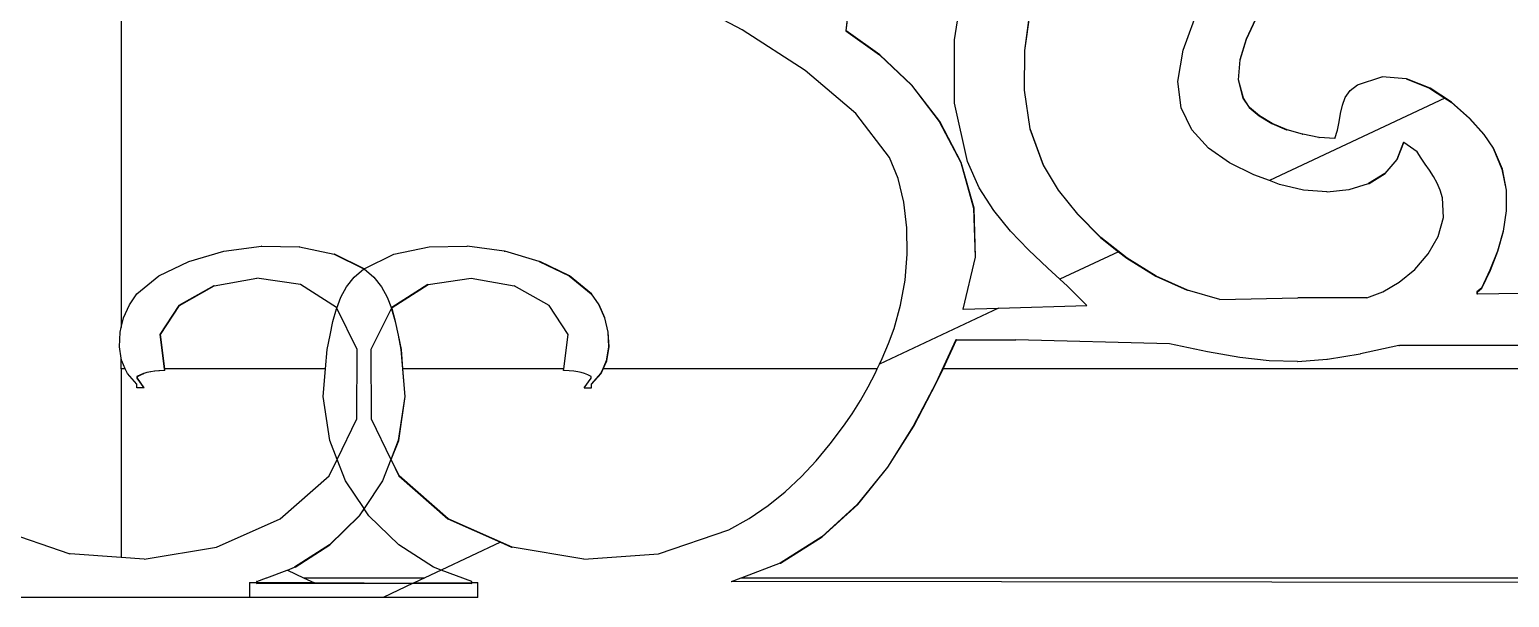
# Model space of a CAD drawing. Header units: inches. Extents: x -2812 to 9774, y -15726 to -746.
# Drawn here: x 3470.52 to 3486.51, y -9119.16 to -9113.03 of the extents above; entities that cross this region are included whole.
import ezdxf

# ---------------------------------------------------------------- set-up
doc = ezdxf.new("R2010")
doc.units = ezdxf.units.IN
doc.header["$LTSCALE"] = 17
doc.header["$MEASUREMENT"] = 0
doc.layers.add('OUTLINE', color=1, linetype='Continuous', lineweight=25)

# ---------------------------------------------------------------- blocks, each defined once
blk = doc.blocks.new('fddd')
for p, q in [((-419.536, -3287.11), (-419.635, -3288.002)), ((-419.63, -3288.002), (-419.531, -3287.11)), ((-427.464, -3287.279), (-427.464, -3291.207)), ((-418.461, -3288.099), (-418.352, -3287.397)), ((-420.755, -3287.988), (-421.519, -3287.585)), ((-417.646, -3287.782), (-417.704, -3288.213)), ((-417.7, -3288.213), (-417.641, -3287.782)), ((-415.99, -3288.209), (-415.812, -3287.727)), ((-420.074, -3288.428), (-420.755, -3287.988)), ((-419.635, -3288.002), (-419.63, -3288.002)), ((-419.635, -3288.002), (-419.272, -3288.261)), ((-419.267, -3288.261), (-419.63, -3288.002)), ((-415.21, -3287.874), (-415.31, -3288.092)), ((-415.306, -3288.092), (-415.206, -3287.874)), ((-418.46, -3288.782), (-418.461, -3288.099)), ((-415.31, -3288.092), (-415.378, -3288.313)), ((-415.373, -3288.313), (-415.306, -3288.092)), ((-415.31, -3288.092), (-415.306, -3288.092)), ((-419.272, -3288.261), (-419.267, -3288.261)), ((-419.272, -3288.261), (-418.927, -3288.589)), ((-418.922, -3288.589), (-419.267, -3288.261)), ((-417.704, -3288.213), (-417.71, -3288.643)), ((-417.705, -3288.643), (-417.7, -3288.213)), ((-417.704, -3288.213), (-417.7, -3288.213)), ((-416.049, -3288.547), (-415.99, -3288.209)), ((-415.378, -3288.313), (-415.396, -3288.529)), ((-415.391, -3288.529), (-415.373, -3288.313)), ((-415.378, -3288.313), (-415.373, -3288.313)), ((-419.526, -3288.893), (-420.074, -3288.428)), ((-418.927, -3288.589), (-418.922, -3288.589)), ((-418.927, -3288.589), (-418.625, -3288.98)), ((-418.62, -3288.98), (-418.922, -3288.589)), ((-416.012, -3288.832), (-416.049, -3288.547)), ((-415.396, -3288.529), (-415.391, -3288.529)), ((-415.396, -3288.529), (-415.345, -3288.728)), ((-415.34, -3288.728), (-415.391, -3288.529)), ((-414.187, -3288.646), (-414.105, -3288.583)), ((-414.105, -3288.583), (-413.844, -3288.499)), ((-413.844, -3288.499), (-413.84, -3288.499)), ((-413.84, -3288.499), (-413.841, -3288.499)), ((-413.581, -3288.52), (-413.84, -3288.499)), ((-413.581, -3288.52), (-413.328, -3288.62)), ((-413.581, -3288.52), (-413.577, -3288.52)), ((-413.323, -3288.62), (-413.577, -3288.52)), ((-413.328, -3288.62), (-413.323, -3288.62)), ((-413.328, -3288.62), (-413.162, -3288.728)), ((-413.091, -3288.772), (-413.323, -3288.62)), ((-418.321, -3289.412), (-418.46, -3288.782)), ((-417.71, -3288.643), (-417.705, -3288.643)), ((-417.71, -3288.643), (-417.648, -3289.061)), ((-417.643, -3289.061), (-417.705, -3288.643)), ((-415.345, -3288.728), (-415.34, -3288.728)), ((-415.345, -3288.728), (-415.278, -3288.829)), ((-415.273, -3288.829), (-415.34, -3288.728)), ((-413.162, -3288.728), (-415.058, -3289.62)), ((-414.27, -3288.804), (-414.239, -3288.721)), ((-414.239, -3288.721), (-414.187, -3288.646)), ((-413.162, -3288.728), (-413.096, -3288.772)), ((-413.096, -3288.772), (-413.091, -3288.772)), ((-413.096, -3288.772), (-412.896, -3288.948)), ((-412.892, -3288.948), (-413.091, -3288.772)), ((-419.164, -3289.371), (-419.526, -3288.893)), ((-415.897, -3289.07), (-416.012, -3288.832)), ((-415.278, -3288.829), (-415.273, -3288.829)), ((-415.278, -3288.829), (-415.17, -3288.921)), ((-415.166, -3288.921), (-415.273, -3288.829)), ((-415.17, -3288.921), (-415.033, -3289.002)), ((-415.17, -3288.921), (-415.166, -3288.921)), ((-415.028, -3289.002), (-415.166, -3288.921)), ((-414.304, -3288.985), (-414.289, -3288.893)), ((-414.289, -3288.893), (-414.27, -3288.804)), ((-412.896, -3288.948), (-412.892, -3288.948)), ((-412.896, -3288.948), (-412.741, -3289.122)), ((-412.737, -3289.122), (-412.892, -3288.948)), ((-418.625, -3288.98), (-418.62, -3288.98)), ((-418.625, -3288.98), (-418.392, -3289.424)), ((-418.388, -3289.424), (-418.62, -3288.98)), ((-417.648, -3289.061), (-417.643, -3289.061)), ((-417.648, -3289.061), (-417.503, -3289.454)), ((-417.498, -3289.454), (-417.643, -3289.061)), ((-415.718, -3289.267), (-415.897, -3289.07)), ((-415.033, -3289.002), (-415.028, -3289.002)), ((-415.033, -3289.002), (-414.873, -3289.069)), ((-414.868, -3289.069), (-415.028, -3289.002)), ((-414.873, -3289.069), (-414.868, -3289.069)), ((-414.701, -3289.119), (-414.868, -3289.069)), ((-414.701, -3289.119), (-414.696, -3289.119)), ((-414.525, -3289.152), (-414.696, -3289.119)), ((-414.353, -3289.163), (-414.322, -3289.076)), ((-414.322, -3289.076), (-414.304, -3288.985)), ((-412.741, -3289.122), (-412.642, -3289.267)), ((-412.741, -3289.122), (-412.737, -3289.122)), ((-412.638, -3289.267), (-412.737, -3289.122)), ((-415.489, -3289.427), (-415.718, -3289.267)), ((-414.525, -3289.152), (-414.52, -3289.152)), ((-414.353, -3289.163), (-414.52, -3289.152)), ((-413.609, -3289.205), (-413.681, -3289.393)), ((-413.677, -3289.393), (-413.606, -3289.208)), ((-413.606, -3289.208), (-413.609, -3289.205)), ((-413.461, -3289.309), (-413.606, -3289.208)), ((-412.642, -3289.267), (-412.638, -3289.267)), ((-412.642, -3289.267), (-412.546, -3289.494)), ((-412.541, -3289.494), (-412.638, -3289.267)), ((-419.071, -3289.597), (-419.164, -3289.371)), ((-418.392, -3289.424), (-418.255, -3289.916)), ((-418.392, -3289.424), (-418.388, -3289.424)), ((-418.25, -3289.916), (-418.388, -3289.424)), ((-418.193, -3289.696), (-418.321, -3289.412)), ((-415.228, -3289.557), (-415.489, -3289.427)), ((-413.681, -3289.393), (-413.811, -3289.541)), ((-413.806, -3289.541), (-413.677, -3289.393)), ((-413.681, -3289.393), (-413.677, -3289.393)), ((-413.42, -3289.376), (-413.461, -3289.309)), ((-413.375, -3289.441), (-413.42, -3289.376)), ((-413.33, -3289.507), (-413.375, -3289.441)), ((-419.009, -3289.853), (-419.071, -3289.597)), ((-417.503, -3289.454), (-417.342, -3289.721)), ((-417.503, -3289.454), (-417.498, -3289.454)), ((-417.337, -3289.721), (-417.498, -3289.454)), ((-415.058, -3289.62), (-415.228, -3289.557)), ((-413.811, -3289.541), (-413.987, -3289.65)), ((-413.982, -3289.65), (-413.806, -3289.541)), ((-413.811, -3289.541), (-413.806, -3289.541)), ((-413.286, -3289.575), (-413.33, -3289.507)), ((-413.246, -3289.646), (-413.286, -3289.575)), ((-412.546, -3289.494), (-412.541, -3289.494)), ((-412.546, -3289.494), (-412.501, -3289.721)), ((-412.496, -3289.721), (-412.541, -3289.494)), ((-418.036, -3289.944), (-418.193, -3289.696)), ((-417.342, -3289.721), (-417.337, -3289.721)), ((-417.342, -3289.721), (-417.133, -3289.983)), ((-417.129, -3289.983), (-417.337, -3289.721)), ((-414.948, -3289.661), (-415.058, -3289.62)), ((-414.691, -3289.723), (-414.948, -3289.661)), ((-414.438, -3289.742), (-414.691, -3289.723)), ((-414.438, -3289.742), (-414.436, -3289.741)), ((-414.436, -3289.741), (-414.433, -3289.742)), ((-414.433, -3289.742), (-414.2, -3289.717)), ((-414.2, -3289.717), (-414.195, -3289.717)), ((-414.195, -3289.717), (-413.987, -3289.65)), ((-413.987, -3289.65), (-413.982, -3289.65)), ((-413.212, -3289.722), (-413.246, -3289.646)), ((-413.188, -3289.806), (-413.212, -3289.722)), ((-412.501, -3289.721), (-412.5, -3289.946)), ((-412.501, -3289.721), (-412.496, -3289.721)), ((-412.495, -3289.946), (-412.496, -3289.721)), ((-418.976, -3290.129), (-419.009, -3289.853)), ((-418.255, -3289.916), (-418.25, -3289.916)), ((-418.255, -3289.916), (-418.239, -3290.447)), ((-418.235, -3290.447), (-418.25, -3289.916)), ((-413.179, -3290.019), (-413.188, -3289.806)), ((-417.856, -3290.165), (-418.036, -3289.944)), ((-417.133, -3289.983), (-417.129, -3289.983)), ((-417.133, -3289.983), (-416.884, -3290.233)), ((-416.879, -3290.233), (-417.129, -3289.983)), ((-413.235, -3290.223), (-413.179, -3290.019)), ((-412.5, -3289.946), (-412.534, -3290.167)), ((-412.529, -3290.167), (-412.495, -3289.946)), ((-412.5, -3289.946), (-412.495, -3289.946)), ((-418.972, -3290.413), (-418.976, -3290.129)), ((-417.66, -3290.369), (-417.856, -3290.165)), ((-416.884, -3290.233), (-416.879, -3290.233)), ((-416.884, -3290.233), (-416.69, -3290.388)), ((-416.595, -3290.459), (-416.879, -3290.233)), ((-413.342, -3290.412), (-413.235, -3290.223)), ((-412.534, -3290.167), (-412.595, -3290.381)), ((-412.59, -3290.381), (-412.529, -3290.167)), ((-412.534, -3290.167), (-412.529, -3290.167)), ((-426.735, -3290.493), (-426.357, -3290.383)), ((-426.357, -3290.383), (-425.95, -3290.328)), ((-425.945, -3290.328), (-425.95, -3290.328)), ((-425.945, -3290.328), (-425.543, -3290.336)), ((-425.538, -3290.336), (-425.543, -3290.336)), ((-425.538, -3290.336), (-425.164, -3290.415)), ((-424.519, -3290.415), (-424.139, -3290.336)), ((-424.139, -3290.336), (-423.732, -3290.328)), ((-423.732, -3290.328), (-423.728, -3290.328)), ((-423.326, -3290.383), (-423.728, -3290.328)), ((-423.326, -3290.383), (-423.321, -3290.383)), ((-422.948, -3290.493), (-423.321, -3290.383)), ((-417.453, -3290.565), (-417.66, -3290.369)), ((-416.69, -3290.388), (-417.323, -3290.686)), ((-416.69, -3290.388), (-416.6, -3290.459)), ((-412.595, -3290.381), (-412.675, -3290.587)), ((-412.67, -3290.587), (-412.59, -3290.381)), ((-412.595, -3290.381), (-412.59, -3290.381)), ((-427.057, -3290.649), (-426.735, -3290.493)), ((-425.159, -3290.415), (-425.164, -3290.415)), ((-425.164, -3290.415), (-424.843, -3290.574)), ((-424.839, -3290.572), (-425.159, -3290.415)), ((-424.839, -3290.572), (-424.519, -3290.415)), ((-422.948, -3290.493), (-422.943, -3290.493)), ((-422.948, -3290.493), (-422.626, -3290.649)), ((-422.621, -3290.649), (-422.943, -3290.493)), ((-418.995, -3290.696), (-418.972, -3290.413)), ((-418.239, -3290.447), (-418.371, -3291.009)), ((-418.366, -3291.009), (-418.235, -3290.447)), ((-418.239, -3290.447), (-418.235, -3290.447)), ((-416.6, -3290.459), (-416.595, -3290.459)), ((-416.6, -3290.459), (-416.286, -3290.653)), ((-416.281, -3290.653), (-416.595, -3290.459)), ((-413.487, -3290.579), (-413.342, -3290.412)), ((-427.295, -3290.843), (-427.057, -3290.649)), ((-426.459, -3290.757), (-425.999, -3290.673)), ((-425.529, -3290.743), (-425.999, -3290.673)), ((-425.03, -3290.766), (-424.948, -3290.663)), ((-424.948, -3290.663), (-424.843, -3290.574)), ((-424.843, -3290.574), (-424.84, -3290.574)), ((-424.84, -3290.574), (-424.839, -3290.572)), ((-424.84, -3290.574), (-424.734, -3290.663)), ((-424.734, -3290.663), (-424.653, -3290.766)), ((-424.148, -3290.743), (-423.684, -3290.673)), ((-423.684, -3290.673), (-423.218, -3290.757)), ((-422.626, -3290.649), (-422.621, -3290.649)), ((-422.626, -3290.649), (-422.388, -3290.843)), ((-422.383, -3290.843), (-422.621, -3290.649)), ((-419.043, -3290.967), (-418.995, -3290.696)), ((-417.323, -3290.686), (-417.453, -3290.565)), ((-417.241, -3290.762), (-417.323, -3290.686)), ((-416.286, -3290.653), (-416.281, -3290.653)), ((-416.286, -3290.653), (-415.948, -3290.805)), ((-415.943, -3290.805), (-416.281, -3290.653)), ((-413.833, -3290.822), (-413.655, -3290.718)), ((-413.655, -3290.718), (-413.487, -3290.579)), ((-412.675, -3290.587), (-412.766, -3290.781)), ((-412.762, -3290.781), (-412.67, -3290.587)), ((-412.675, -3290.587), (-412.67, -3290.587)), ((-427.377, -3290.961), (-427.295, -3290.843)), ((-426.464, -3290.757), (-426.841, -3290.969)), ((-426.837, -3290.969), (-426.459, -3290.757)), ((-426.459, -3290.757), (-426.464, -3290.757)), ((-425.14, -3290.992), (-425.529, -3290.743)), ((-425.136, -3290.999), (-425.092, -3290.88)), ((-425.092, -3290.88), (-425.03, -3290.766)), ((-424.653, -3290.766), (-424.591, -3290.88)), ((-424.591, -3290.88), (-424.546, -3290.999)), ((-424.153, -3290.743), (-424.542, -3290.992)), ((-424.538, -3290.992), (-424.148, -3290.743)), ((-424.153, -3290.743), (-424.148, -3290.743)), ((-422.841, -3290.969), (-423.218, -3290.757)), ((-422.388, -3290.843), (-422.305, -3290.961)), ((-422.388, -3290.843), (-422.383, -3290.843)), ((-422.3, -3290.961), (-422.383, -3290.843)), ((-417.031, -3290.968), (-417.241, -3290.762)), ((-415.948, -3290.805), (-415.943, -3290.805)), ((-415.593, -3290.905), (-415.943, -3290.805)), ((-414.006, -3290.885), (-413.833, -3290.822)), ((-412.766, -3290.781), (-412.816, -3290.823)), ((-412.816, -3290.823), (-412.816, -3290.843)), ((-412.816, -3290.823), (-412.811, -3290.823)), ((-412.816, -3290.843), (-412.811, -3290.843)), ((-412.811, -3290.823), (-412.762, -3290.781)), ((-412.811, -3290.843), (-408.551, -3290.781)), ((-412.811, -3290.843), (-412.811, -3290.823)), ((-412.766, -3290.781), (-412.762, -3290.781)), ((-427.439, -3291.103), (-427.377, -3290.961)), ((-426.841, -3290.969), (-427.047, -3291.283)), ((-427.042, -3291.283), (-426.837, -3290.969)), ((-426.837, -3290.969), (-426.841, -3290.969)), ((-425.177, -3291.142), (-425.139, -3291.006)), ((-425.136, -3290.999), (-425.14, -3290.992)), ((-425.139, -3291.006), (-425.136, -3290.999)), ((-424.914, -3291.445), (-425.136, -3290.999)), ((-424.546, -3290.999), (-424.768, -3291.445)), ((-424.543, -3290.993), (-424.546, -3290.999)), ((-424.546, -3290.999), (-424.544, -3291.004)), ((-424.544, -3291.004), (-424.541, -3290.999)), ((-424.544, -3291.004), (-424.543, -3291.006)), ((-424.542, -3290.992), (-424.543, -3290.993)), ((-424.541, -3290.999), (-424.543, -3290.993)), ((-424.543, -3291.006), (-424.506, -3291.142)), ((-424.538, -3291.006), (-424.543, -3291.006)), ((-424.542, -3290.992), (-424.538, -3290.992)), ((-424.541, -3290.999), (-424.538, -3290.992)), ((-424.538, -3291.006), (-424.541, -3290.999)), ((-424.501, -3291.142), (-424.538, -3291.006)), ((-422.635, -3291.283), (-422.841, -3290.969)), ((-422.305, -3290.961), (-422.3, -3290.961)), ((-422.305, -3290.961), (-422.243, -3291.103)), ((-422.239, -3291.103), (-422.3, -3290.961)), ((-417.986, -3290.997), (-419.271, -3291.602)), ((-419.114, -3291.217), (-419.043, -3290.967)), ((-418.371, -3291.009), (-418.366, -3291.009)), ((-418.366, -3291.009), (-417.986, -3290.997)), ((-417.986, -3290.997), (-417.031, -3290.968)), ((-415.593, -3290.905), (-414.75, -3290.885)), ((-414.006, -3290.885), (-414.75, -3290.885)), ((-427.464, -3291.207), (-427.439, -3291.103)), ((-425.208, -3291.289), (-425.177, -3291.142)), ((-424.506, -3291.142), (-424.474, -3291.289)), ((-424.501, -3291.142), (-424.506, -3291.142)), ((-424.469, -3291.289), (-424.501, -3291.142)), ((-422.243, -3291.103), (-422.239, -3291.103)), ((-422.243, -3291.103), (-422.207, -3291.257)), ((-422.202, -3291.257), (-422.239, -3291.103)), ((-427.484, -3291.416), (-427.476, -3291.257)), ((-427.476, -3291.257), (-427.464, -3291.207)), ((-427.042, -3291.283), (-427.047, -3291.283)), ((-427.047, -3291.283), (-427, -3291.653)), ((-426.995, -3291.653), (-427.042, -3291.283)), ((-425.239, -3291.445), (-425.208, -3291.289)), ((-424.474, -3291.289), (-424.443, -3291.445)), ((-424.469, -3291.289), (-424.474, -3291.289)), ((-424.438, -3291.445), (-424.469, -3291.289)), ((-422.683, -3291.653), (-422.635, -3291.283)), ((-422.207, -3291.257), (-422.202, -3291.257)), ((-422.207, -3291.257), (-422.199, -3291.416)), ((-422.194, -3291.416), (-422.202, -3291.257)), ((-419.176, -3291.38), (-419.114, -3291.217)), ((-418.445, -3291.341), (-418.663, -3291.81)), ((-418.585, -3291.653), (-418.44, -3291.341)), ((-418.44, -3291.341), (-418.445, -3291.341)), ((-418.44, -3291.341), (-417.8, -3291.341)), ((-416.139, -3291.382), (-417.8, -3291.341)), ((-427.464, -3291.539), (-427.484, -3291.416)), ((-425.257, -3291.653), (-425.239, -3291.445)), ((-424.918, -3292.196), (-424.914, -3291.445)), ((-424.768, -3291.445), (-424.765, -3292.196)), ((-424.438, -3291.445), (-424.443, -3291.445)), ((-424.443, -3291.445), (-424.401, -3291.954)), ((-424.421, -3291.653), (-424.438, -3291.445)), ((-422.199, -3291.416), (-422.224, -3291.569)), ((-422.219, -3291.569), (-422.194, -3291.416)), ((-422.199, -3291.416), (-422.194, -3291.416)), ((-419.243, -3291.541), (-419.176, -3291.38)), ((-415.728, -3291.47), (-416.139, -3291.382)), ((-415.377, -3291.532), (-415.728, -3291.47)), ((-414.432, -3291.55), (-414.079, -3291.493)), ((-414.079, -3291.493), (-414.075, -3291.493)), ((-413.659, -3291.403), (-414.075, -3291.493)), ((-413.659, -3291.403), (-413.654, -3291.403)), ((-402.996, -3291.382), (-413.654, -3291.403)), ((-427.464, -3291.653), (-427.464, -3291.539)), ((-427.459, -3291.569), (-427.464, -3291.539)), ((-427.421, -3291.653), (-427.464, -3291.653)), ((-427.464, -3291.653), (-427.464, -3293.692)), ((-427.421, -3291.653), (-427.459, -3291.569)), ((-427.453, -3291.57), (-427.453, -3291.571)), ((-427.397, -3291.706), (-427.421, -3291.653)), ((-427.107, -3291.678), (-427.145, -3291.685)), ((-427.102, -3291.678), (-427.107, -3291.678)), ((-427.057, -3291.674), (-427.102, -3291.678)), ((-427.052, -3291.674), (-427.057, -3291.674)), ((-426.997, -3291.673), (-427.052, -3291.674)), ((-426.995, -3291.653), (-427, -3291.653)), ((-427, -3291.653), (-426.997, -3291.673)), ((-426.992, -3291.673), (-426.997, -3291.673)), ((-425.257, -3291.653), (-426.995, -3291.653)), ((-426.992, -3291.673), (-426.995, -3291.653)), ((-425.282, -3291.954), (-425.257, -3291.653)), ((-422.683, -3291.653), (-424.421, -3291.653)), ((-424.396, -3291.954), (-424.421, -3291.653)), ((-422.685, -3291.673), (-422.683, -3291.653)), ((-422.625, -3291.674), (-422.685, -3291.673)), ((-422.575, -3291.678), (-422.625, -3291.674)), ((-422.532, -3291.685), (-422.575, -3291.678)), ((-422.261, -3291.653), (-422.285, -3291.706)), ((-422.28, -3291.706), (-422.257, -3291.653)), ((-422.224, -3291.569), (-422.261, -3291.653)), ((-422.257, -3291.653), (-422.261, -3291.653)), ((-422.257, -3291.653), (-422.219, -3291.569)), ((-419.295, -3291.653), (-422.257, -3291.653)), ((-422.224, -3291.569), (-422.219, -3291.569)), ((-419.316, -3291.698), (-419.295, -3291.653)), ((-419.295, -3291.653), (-419.271, -3291.602)), ((-419.271, -3291.602), (-419.243, -3291.541)), ((-418.658, -3291.81), (-418.585, -3291.653)), ((-402.11, -3291.653), (-418.585, -3291.653)), ((-415.061, -3291.568), (-415.377, -3291.532)), ((-414.756, -3291.574), (-415.061, -3291.568)), ((-414.756, -3291.574), (-414.755, -3291.574)), ((-414.755, -3291.574), (-414.751, -3291.574)), ((-414.751, -3291.574), (-414.437, -3291.55)), ((-414.437, -3291.55), (-414.432, -3291.55)), ((-427.295, -3291.818), (-427.397, -3291.706)), ((-427.258, -3291.719), (-427.295, -3291.735)), ((-427.29, -3291.735), (-427.295, -3291.735)), ((-427.295, -3291.735), (-427.295, -3291.756)), ((-427.29, -3291.756), (-427.295, -3291.756)), ((-427.295, -3291.756), (-427.22, -3291.859)), ((-427.295, -3291.859), (-427.295, -3291.818)), ((-427.29, -3291.735), (-427.254, -3291.719)), ((-427.29, -3291.756), (-427.29, -3291.735)), ((-427.216, -3291.859), (-427.29, -3291.756)), ((-427.224, -3291.705), (-427.258, -3291.719)), ((-427.254, -3291.719), (-427.258, -3291.719)), ((-427.254, -3291.719), (-427.219, -3291.705)), ((-427.219, -3291.705), (-427.224, -3291.705)), ((-427.188, -3291.693), (-427.219, -3291.705)), ((-427.184, -3291.693), (-427.188, -3291.693)), ((-427.15, -3291.685), (-427.184, -3291.693)), ((-427.145, -3291.685), (-427.15, -3291.685)), ((-422.494, -3291.693), (-422.532, -3291.685)), ((-422.459, -3291.705), (-422.494, -3291.693)), ((-422.462, -3291.859), (-422.388, -3291.756)), ((-422.424, -3291.719), (-422.459, -3291.705)), ((-422.388, -3291.735), (-422.424, -3291.719)), ((-422.285, -3291.706), (-422.388, -3291.818)), ((-422.388, -3291.756), (-422.388, -3291.735)), ((-422.388, -3291.818), (-422.383, -3291.818)), ((-422.388, -3291.818), (-422.388, -3291.859)), ((-422.383, -3291.818), (-422.28, -3291.706)), ((-422.383, -3291.859), (-422.383, -3291.818)), ((-422.285, -3291.706), (-422.28, -3291.706)), ((-419.394, -3291.85), (-419.316, -3291.698)), ((-418.663, -3291.81), (-418.906, -3292.273)), ((-418.901, -3292.273), (-418.658, -3291.81)), ((-418.663, -3291.81), (-418.658, -3291.81)), ((-427.22, -3291.859), (-427.295, -3291.859)), ((-427.216, -3291.859), (-427.22, -3291.859)), ((-425.211, -3292.43), (-425.282, -3291.954)), ((-424.401, -3291.954), (-424.472, -3292.43)), ((-424.467, -3292.43), (-424.396, -3291.954)), ((-424.396, -3291.954), (-424.401, -3291.954)), ((-422.462, -3291.859), (-422.388, -3291.859)), ((-422.388, -3291.859), (-422.383, -3291.859)), ((-419.567, -3292.139), (-419.478, -3291.997)), ((-419.478, -3291.997), (-419.394, -3291.85)), ((-419.66, -3292.274), (-419.567, -3292.139)), ((-425.131, -3292.634), (-424.918, -3292.196)), ((-424.765, -3292.196), (-424.551, -3292.634)), ((-419.803, -3292.465), (-419.66, -3292.274)), ((-418.906, -3292.273), (-419.186, -3292.715)), ((-419.181, -3292.715), (-418.901, -3292.273)), ((-418.906, -3292.273), (-418.901, -3292.273)), ((-425.131, -3292.634), (-425.211, -3292.43)), ((-424.472, -3292.43), (-424.549, -3292.628)), ((-424.547, -3292.634), (-424.467, -3292.43)), ((-424.467, -3292.43), (-424.472, -3292.43)), ((-419.955, -3292.647), (-419.803, -3292.465)), ((-425.218, -3292.811), (-425.131, -3292.634)), ((-425.041, -3292.863), (-425.131, -3292.634)), ((-424.551, -3292.634), (-424.641, -3292.863)), ((-424.549, -3292.628), (-424.551, -3292.634)), ((-424.551, -3292.634), (-424.549, -3292.639)), ((-424.547, -3292.634), (-424.549, -3292.628)), ((-424.549, -3292.639), (-424.547, -3292.634)), ((-424.549, -3292.639), (-424.465, -3292.811)), ((-424.46, -3292.811), (-424.547, -3292.634)), ((-420.116, -3292.819), (-419.955, -3292.647)), ((-419.186, -3292.715), (-419.511, -3293.119)), ((-419.507, -3293.119), (-419.181, -3292.715)), ((-419.186, -3292.715), (-419.181, -3292.715)), ((-425.747, -3293.277), (-425.218, -3292.811)), ((-424.841, -3293.163), (-425.041, -3292.863)), ((-424.641, -3292.863), (-424.841, -3293.163)), ((-424.465, -3292.811), (-423.936, -3293.277)), ((-424.465, -3292.811), (-424.46, -3292.811)), ((-423.931, -3293.277), (-424.46, -3292.811)), ((-420.289, -3292.982), (-420.116, -3292.819)), ((-420.476, -3293.132), (-420.289, -3292.982)), ((-419.511, -3293.119), (-419.895, -3293.471)), ((-419.89, -3293.471), (-419.507, -3293.119)), ((-419.511, -3293.119), (-419.507, -3293.119)), ((-426.436, -3293.581), (-425.747, -3293.277)), ((-424.894, -3293.242), (-425.216, -3293.557)), ((-425.211, -3293.557), (-424.889, -3293.242)), ((-424.841, -3293.163), (-424.894, -3293.242)), ((-424.889, -3293.242), (-424.894, -3293.242)), ((-424.889, -3293.242), (-424.839, -3293.167)), ((-424.839, -3293.167), (-424.841, -3293.163)), ((-424.788, -3293.242), (-424.839, -3293.167)), ((-424.467, -3293.557), (-424.788, -3293.242)), ((-423.936, -3293.277), (-423.931, -3293.277)), ((-423.936, -3293.277), (-423.366, -3293.528)), ((-423.242, -3293.581), (-423.931, -3293.277)), ((-420.9, -3293.394), (-420.679, -3293.27)), ((-420.679, -3293.27), (-420.476, -3293.132)), ((-428.778, -3293.394), (-428.022, -3293.652)), ((-421.661, -3293.652), (-420.9, -3293.394)), ((-427.217, -3293.71), (-426.436, -3293.581)), ((-425.216, -3293.557), (-425.591, -3293.798)), ((-425.586, -3293.798), (-425.211, -3293.557)), ((-425.211, -3293.557), (-425.216, -3293.557)), ((-424.091, -3293.798), (-424.467, -3293.557)), ((-423.366, -3293.528), (-424.007, -3293.83)), ((-423.366, -3293.528), (-423.247, -3293.581)), ((-423.247, -3293.581), (-423.242, -3293.581)), ((-422.466, -3293.71), (-423.242, -3293.581)), ((-419.895, -3293.471), (-420.346, -3293.754)), ((-420.341, -3293.754), (-419.89, -3293.471)), ((-419.895, -3293.471), (-419.89, -3293.471)), ((-428.017, -3293.652), (-428.022, -3293.652)), ((-427.464, -3293.692), (-428.017, -3293.652)), ((-427.217, -3293.71), (-427.464, -3293.692)), ((-422.466, -3293.71), (-421.661, -3293.652)), ((-420.346, -3293.754), (-420.76, -3293.913)), ((-420.346, -3293.754), (-420.341, -3293.754)), ((-426, -3293.954), (-425.895, -3293.913)), ((-425.895, -3293.913), (-425.89, -3293.913)), ((-425.89, -3293.913), (-425.672, -3293.829)), ((-425.672, -3293.829), (-425.67, -3293.83)), ((-425.67, -3293.83), (-425.591, -3293.798)), ((-425.67, -3293.83), (-425.494, -3293.913)), ((-425.586, -3293.798), (-425.591, -3293.798)), ((-425.494, -3293.913), (-424.184, -3293.913)), ((-425.494, -3293.913), (-425.377, -3293.967)), ((-424.184, -3293.913), (-424.3, -3293.967)), ((-424.007, -3293.83), (-424.184, -3293.913)), ((-424.007, -3293.83), (-424.091, -3293.798)), ((-423.677, -3293.954), (-424.007, -3293.83)), ((-420.87, -3293.954), (-420.765, -3293.913)), ((-420.765, -3293.913), (-420.76, -3293.913)), ((-420.76, -3293.913), (-402.687, -3293.913)), ((-426.08, -3293.964), (-426.08, -3294.125)), ((-426.08, -3293.964), (-426.005, -3293.965)), ((-426, -3293.954), (-426.005, -3293.954)), ((-426.005, -3293.954), (-426.005, -3293.965)), ((-426.005, -3293.965), (-426.005, -3293.975)), ((-426, -3293.965), (-426.005, -3293.965)), ((-426.005, -3293.975), (-424.841, -3293.97)), ((-426, -3293.965), (-426, -3293.954)), ((-425.377, -3293.967), (-426, -3293.965)), ((-424.841, -3293.97), (-425.377, -3293.967)), ((-424.839, -3293.97), (-424.841, -3293.97)), ((-424.839, -3293.97), (-424.3, -3293.967)), ((-424.839, -3293.97), (-424.31, -3293.972)), ((-424.31, -3293.972), (-424.635, -3294.125)), ((-424.3, -3293.967), (-424.31, -3293.972)), ((-424.31, -3293.972), (-423.677, -3293.975)), ((-424.3, -3293.967), (-423.677, -3293.965)), ((-423.677, -3293.965), (-423.677, -3293.954)), ((-423.677, -3293.965), (-423.612, -3293.964)), ((-423.677, -3293.975), (-423.677, -3293.965)), ((-423.612, -3294.125), (-423.612, -3293.964)), ((-420.875, -3293.954), (-420.87, -3293.954)), ((-402.624, -3293.975), (-420.87, -3293.954)), ((-426.08, -3294.125), (-460.3, -3294.125)), ((-424.635, -3294.125), (-426.08, -3294.125)), ((-423.612, -3294.125), (-424.635, -3294.125))]:
    blk.add_line(p, q)

msp = doc.modelspace()

# ---------------------------------------------------------------- linework, layer by layer
at = {"layer": 'OUTLINE'}
msp.add_line((3475.365, -9119.163), (3472.898, -9119.163), dxfattribs=at)

# ---------------------------------------------------------------- block references
msp.add_blockref('fddd', (3898.978, -5825.038), dxfattribs=at)

doc.saveas('drawing.dxf')
